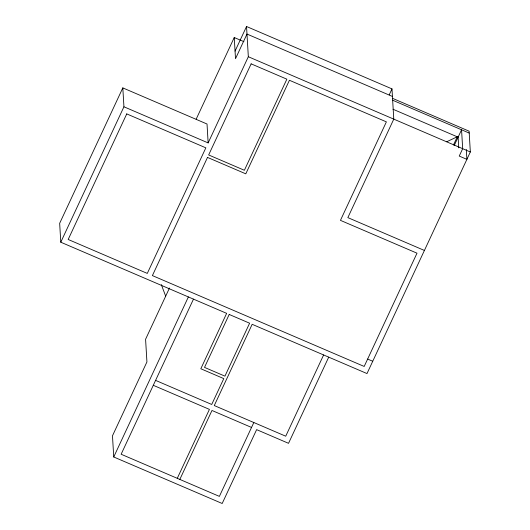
<?xml version="1.0" encoding="UTF-8"?>
<svg xmlns="http://www.w3.org/2000/svg" width="530" height="530" viewBox="0 0 530 530"><rect width="100%" height="100%" fill="white"/><g stroke="black" fill="none" stroke-linecap="round" stroke-linejoin="round"><path stroke-width="0.79" d="M122.814 87.894L123.941 106.788L208.144 142.915L207.025 124.013L122.814 87.894L59.665 223.309L60.784 242.21L226.648 313.356L200.817 368.754L223.779 378.606L211.722 404.463L155.588 380.381M60.784 242.21L123.941 106.788M196.179 119.151L234.247 37.517L243.913 41.658M235.055 51.118L246.536 26.5L391.988 88.894L393.783 119.131L347.852 217.618L424.404 250.452M208.144 142.915L248.331 56.736L246.536 26.5M169.487 288.009L145.584 339.273L146.929 361.95L112.479 435.812L113.738 456.979L222.189 503.5L256.633 429.638L288.532 443.318L328.719 357.141M113.738 456.979L188.375 296.939M193.477 299.132L121.138 454.243L219.38 496.385L253.83 422.523M177.278 478.325L209.429 409.385L153.289 385.303M179.829 479.418L211.98 410.478L251.531 427.445M389.205 94.863L391.988 88.894M323.618 354.954L285.723 436.203L214.279 405.556L252.167 324.307L366.999 373.564L470.335 151.971L469.103 131.182L392.551 98.341M453.475 144.988L457.304 136.773M454.283 145.386L461.557 129.784L462.683 148.685L459.238 156.072L466.89 159.358L466.307 149.493M446.75 141.742L457.927 136.462M392.438 96.453L246.987 34.059L235.506 58.684L234.247 37.517M392.664 100.23L469.216 133.07M393.002 109.24L458.112 137.171L458.748 147.857M248.331 56.736L470.335 151.971M367.634 359.062L372.736 361.248M161.312 284.617L165.678 296.184M126.749 113.904L68.184 239.474L147.294 273.407L205.852 147.837L126.749 113.904M207.508 157.41L152.395 275.593L364.19 366.449L417.004 253.188L340.452 220.354L386.383 121.867L289.42 80.268L245.787 173.833L207.508 157.41M251.14 63.852L208.654 154.952L244.383 170.276L286.863 79.175L251.14 63.852M229.205 314.456L204.514 367.389L224.932 376.148L249.617 323.207L229.205 314.456"/></g></svg>
